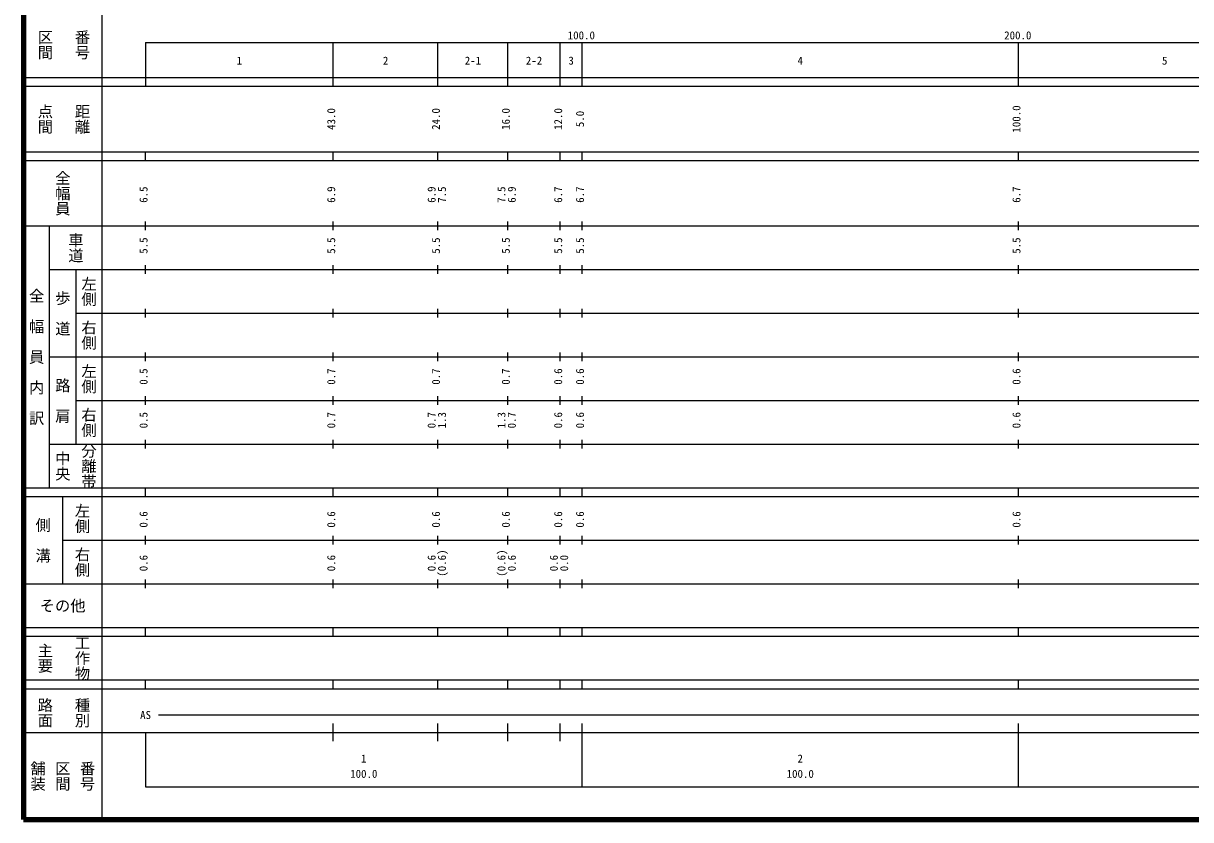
# Model space of a CAD drawing. Units: millimetres on the paper, enlarged 1000 times. Extents: x 40000 to 680000, y 20000 to 380000.
# Drawn here: x 40000 to 307450, y 20000 to 202409 of the extents above; entities that cross this region are included whole.
import ezdxf
from ezdxf.enums import TextEntityAlignment as Align

# ---------------------------------------------------------------- set-up
doc = ezdxf.new("R2010")
doc.units = ezdxf.units.MM
doc.header["$LTSCALE"] = 1000
doc.layers.add('M-TTL', color=2, linetype='Continuous', lineweight=140)
doc.layers.add('M-TTL-BAND', color=7, linetype='Continuous', lineweight=25)
doc.styles.add('@ＭＳ ゴシック', font='')
doc.styles.add('ＭＳ ゴシック', font='')
doc.styles.get('@ＭＳ ゴシック').set_extended_font_data('@MS Gothic')
doc.styles.get('ＭＳ ゴシック').set_extended_font_data('MS Gothic')

msp = doc.modelspace()

# ---------------------------------------------------------------- linework, layer by layer
at = {"layer": 'M-TTL'}
for p, q in [((40000, 380000), (40000, 20000)), ((40000, 20000), (680000, 20000))]:
    msp.add_line(p, q, dxfattribs=at)
at = {"layer": 'M-TTL-BAND'}
for p, q in [((58000, 370000), (58000, 20000)), ((68000, 198000), (579000, 198000)), ((68000, 198000), (68000, 188000)), ((111000, 188000), (111000, 198000)), ((135000, 188000), (135000, 198000)), ((151000, 188000), (151000, 198000)), ((163000, 188000), (163000, 198000)), ((168000, 188000), (168000, 198000)), ((268000, 188000), (268000, 198000)), ((40000, 190000), (579000, 190000)), ((40000, 188000), (579000, 188000)), ((40000, 173000), (579000, 173000)), ((68000, 171000), (68000, 173000)), ((111000, 171000), (111000, 173000)), ((135000, 171000), (135000, 173000)), ((151000, 171000), (151000, 173000)), ((163000, 171000), (163000, 173000)), ((168000, 171000), (168000, 173000)), ((268000, 171000), (268000, 173000)), ((40000, 171000), (579000, 171000)), ((40000, 156000), (579000, 156000)), ((46000, 96000), (46000, 156000)), ((68000, 155000), (68000, 157000)), ((111000, 155000), (111000, 157000)), ((135000, 155000), (135000, 157000)), ((151000, 155000), (151000, 157000)), ((163000, 155000), (163000, 157000)), ((168000, 155000), (168000, 157000)), ((268000, 155000), (268000, 157000)), ((46000, 146000), (579000, 146000)), ((52000, 146000), (52000, 106000)), ((68000, 145000), (68000, 147000)), ((111000, 145000), (111000, 147000)), ((135000, 145000), (135000, 147000)), ((151000, 145000), (151000, 147000)), ((163000, 145000), (163000, 147000)), ((168000, 145000), (168000, 147000)), ((268000, 145000), (268000, 147000)), ((68000, 135000), (68000, 137000)), ((111000, 135000), (111000, 137000)), ((135000, 135000), (135000, 137000)), ((151000, 135000), (151000, 137000)), ((163000, 135000), (163000, 137000)), ((168000, 135000), (168000, 137000)), ((268000, 135000), (268000, 137000)), ((52000, 136000), (579000, 136000)), ((46000, 126000), (579000, 126000)), ((68000, 125000), (68000, 127000)), ((111000, 125000), (111000, 127000)), ((135000, 125000), (135000, 127000)), ((151000, 125000), (151000, 127000)), ((163000, 125000), (163000, 127000)), ((168000, 125000), (168000, 127000)), ((268000, 125000), (268000, 127000)), ((52000, 116000), (579000, 116000)), ((68000, 115000), (68000, 117000)), ((111000, 115000), (111000, 117000)), ((135000, 115000), (135000, 117000)), ((151000, 115000), (151000, 117000)), ((163000, 115000), (163000, 117000)), ((168000, 115000), (168000, 117000)), ((268000, 115000), (268000, 117000)), ((68000, 105000), (68000, 107000)), ((111000, 105000), (111000, 107000)), ((135000, 105000), (135000, 107000)), ((151000, 105000), (151000, 107000)), ((163000, 105000), (163000, 107000)), ((168000, 105000), (168000, 107000)), ((268000, 105000), (268000, 107000)), ((46000, 106000), (579000, 106000)), ((40000, 96000), (579000, 96000)), ((40000, 94000), (579000, 94000)), ((49000, 94000), (49000, 74000)), ((68000, 94000), (68000, 96000)), ((111000, 94000), (111000, 96000)), ((135000, 94000), (135000, 96000)), ((151000, 94000), (151000, 96000)), ((163000, 94000), (163000, 96000)), ((168000, 94000), (168000, 96000)), ((268000, 94000), (268000, 96000)), ((49000, 84000), (579000, 84000)), ((68000, 83000), (68000, 85000)), ((111000, 83000), (111000, 85000)), ((135000, 83000), (135000, 85000)), ((151000, 83000), (151000, 85000)), ((163000, 83000), (163000, 85000)), ((168000, 83000), (168000, 85000)), ((268000, 83000), (268000, 85000)), ((68000, 73000), (68000, 75000)), ((111000, 73000), (111000, 75000)), ((135000, 73000), (135000, 75000)), ((151000, 73000), (151000, 75000)), ((163000, 73000), (163000, 75000)), ((168000, 73000), (168000, 75000)), ((268000, 73000), (268000, 75000)), ((40000, 74000), (579000, 74000)), ((40000, 64000), (579000, 64000)), ((40000, 62000), (579000, 62000)), ((68000, 62000), (68000, 64000)), ((111000, 62000), (111000, 64000)), ((135000, 62000), (135000, 64000)), ((151000, 62000), (151000, 64000)), ((163000, 62000), (163000, 64000)), ((168000, 62000), (168000, 64000)), ((268000, 62000), (268000, 64000)), ((40000, 52000), (579000, 52000)), ((68000, 50000), (68000, 52000)), ((111000, 50000), (111000, 52000)), ((135000, 50000), (135000, 52000)), ((151000, 50000), (151000, 52000)), ((163000, 50000), (163000, 52000)), ((168000, 50000), (168000, 52000)), ((268000, 50000), (268000, 52000)), ((40000, 50000), (579000, 50000)), ((71000, 44000), (565000, 44000)), ((111000, 38000), (111000, 42000)), ((135000, 38000), (135000, 42000)), ((151000, 38000), (151000, 42000)), ((163000, 38000), (163000, 42000)), ((168000, 27500), (168000, 42000)), ((268000, 27500), (268000, 42000)), ((40000, 40000), (579000, 40000)), ((68000, 40000), (68000, 27500)), ((68000, 27500), (579000, 27500))]:
    msp.add_line(p, q, dxfattribs=at)

# ---------------------------------------------------------------- texts
at = {"layer": 'M-TTL-BAND', "style": '@ＭＳ ゴシック'}
for s, p in [('区間', (45000, 197500)), ('番号', (53500, 197500)), ('点間', (45000, 180500)), ('距離', (53500, 180500)), ('全幅員', (49000, 163500)), ('車道', (52000, 151000)), ('左側', (55000, 141000)), ('全\u3000幅\u3000員\u3000内\u3000訳', (43000, 126000)), ('歩\u3000道', (49000, 136000)), ('右側', (55000, 131000)), ('左側', (55000, 121000)), ('路\u3000肩', (49000, 116000)), ('右側', (55000, 111000)), ('中央', (49000, 101000)), ('分離帯', (55000, 101000)), ('左側', (53500, 89000)), ('側\u3000溝', (44500, 84000)), ('右側', (53500, 79000)), ('工作物', (53500, 57000)), ('主要', (45000, 57000)), ('路面', (45000, 44500)), ('種別', (53500, 44500)), ('舗装', (43333, 30000)), ('区間', (49000, 30000)), ('番号', (54667, 30000))]:
    msp.add_text(s, height=2566, rotation=270, dxfattribs=at).set_placement(p, align=Align.MIDDLE_CENTER)
at = {"layer": 'M-TTL-BAND', "style": 'ＭＳ ゴシック'}
for s, p in [('100.0', (167844, 198195)), ('200.0', (267844, 198195)), ('1', (89500, 192405)), ('2', (123000, 192405)), ('2-1', (143000, 192405)), ('2-2', (157000, 192405)), ('3', (165500, 192405)), ('4', (218000, 192405)), ('5', (301500, 192405)), ('AS', (68000, 42500)), ('1', (118000, 32523)), ('2', (218000, 32523)), ('100.0', (118000, 29033)), ('100.0', (218000, 29033))]:
    msp.add_text(s, height=1833, dxfattribs=at).set_placement(p, align=Align.BOTTOM_CENTER)
for s, p in [('43.0', (112000, 180500)), ('24.0', (136000, 180500)), ('16.0', (152000, 180500)), ('12.0', (164000, 180500)), ('5.0', (169000, 180500)), ('100.0', (269000, 180500)), ('6.5', (69000, 163174)), ('6.9', (112000, 163174)), ('6.9', (135000, 163174)), ('7.5', (137370, 163174)), ('7.5', (151000, 163174)), ('6.9', (153370, 163174)), ('6.7', (164000, 163174)), ('6.7', (169000, 163174)), ('6.7', (269000, 163174)), ('5.5', (69000, 151500)), ('5.5', (112000, 151500)), ('5.5', (136000, 151500)), ('5.5', (152000, 151500)), ('5.5', (164000, 151500)), ('5.5', (169000, 151500)), ('5.5', (269000, 151500)), ('0.5', (69000, 121500)), ('0.7', (112000, 121500)), ('0.7', (136000, 121500)), ('0.7', (152000, 121500)), ('0.6', (164000, 121500)), ('0.6', (169000, 121500)), ('0.6', (269000, 121500)), ('0.5', (69000, 111500)), ('0.7', (112000, 111500)), ('0.7', (135000, 111500)), ('1.3', (137370, 111500)), ('1.3', (151000, 111500)), ('0.7', (153370, 111500)), ('0.6', (164000, 111500)), ('0.6', (169000, 111500)), ('0.6', (269000, 111500)), ('0.6', (69000, 88764)), ('0.6', (112000, 88764)), ('0.6', (136000, 88764)), ('0.6', (152000, 88764)), ('0.6', (164000, 88764)), ('0.6', (169000, 88764)), ('0.6', (269000, 88764)), ('0.6', (69000, 78764)), ('0.6', (112000, 78764)), ('0.6', (135000, 78764)), ('(0.6)', (137370, 78764)), ('(0.6)', (151000, 78764)), ('0.6', (153370, 78764)), ('0.6', (163000, 78764)), ('0.0', (165370, 78764))]:
    msp.add_text(s, height=1833, rotation=90, dxfattribs=at).set_placement(p, align=Align.BOTTOM_CENTER)
msp.add_text('その他', height=2566, dxfattribs=at).set_placement((49000, 69000), align=Align.MIDDLE_CENTER)

doc.saveas('drawing.dxf')
